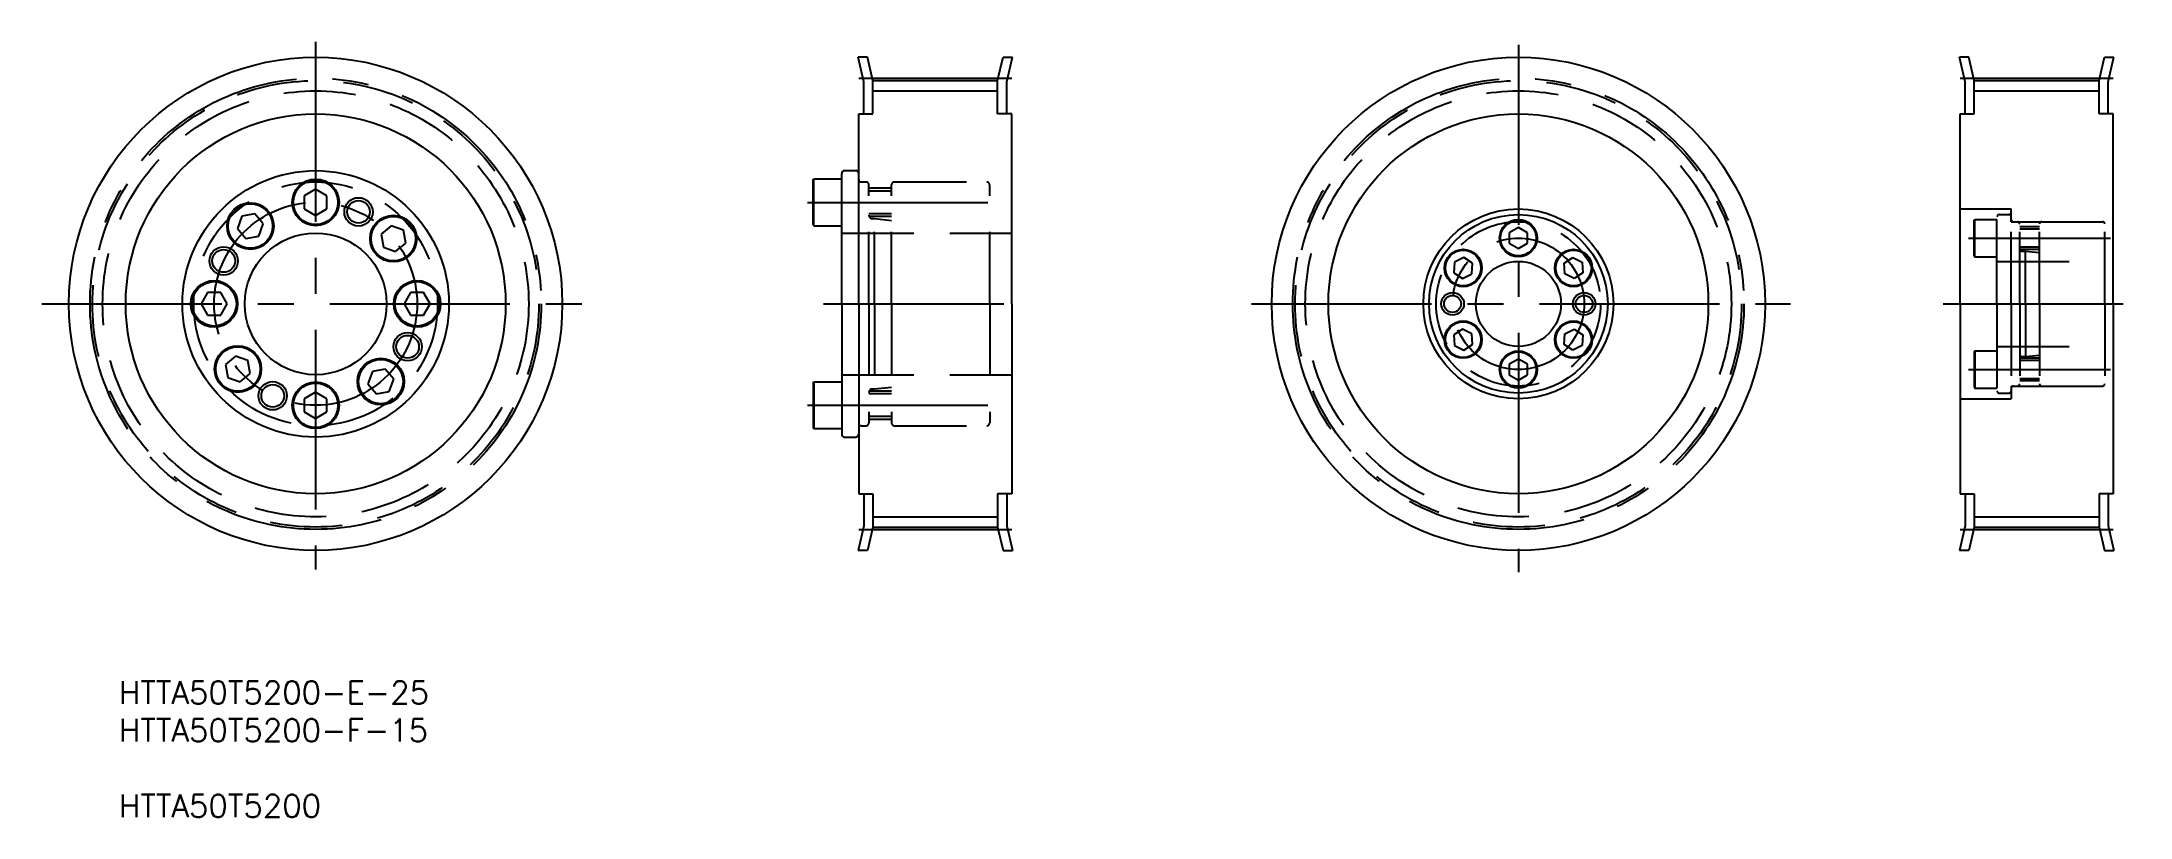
# Model space of a CAD drawing. Extents: x 1 to 370, y 12 to 148.
import ezdxf

# ---------------------------------------------------------------- set-up
doc = ezdxf.new("R2010")
doc.units = 0
doc.header["$PDMODE"] = 1
doc.linetypes.add('CENTER', pattern=[50.8, 31.75, -6.35, 6.35, -6.35])
doc.linetypes.add('DASHED', pattern=[19.05, 12.7, -6.35])
doc.layers.get('0').update_dxf_attribs({"linetype": 'CONTINUOUS'})
doc.layers.add('CENTER', color=1, linetype='CENTER')
doc.styles.add('MISUMI', font='txt.shx')

# ---------------------------------------------------------------- blocks, each defined once
blk = doc.blocks.new('*U6')
at = {"color": 7, "linetype": 'CONTINUOUS', "style": 'MISUMI'}
for s, p in [('HTTA50T5200-E-25', (15.05, 31.56)), ('HTTA50T5200-F-15', (15.05, 24.9)), ('HTTA50T5200', (15.05, 11.56))]:
    blk.add_text(s, height=4, dxfattribs=at).set_placement(p)

msp = doc.modelspace()

# ---------------------------------------------------------------- linework, layer by layer
at = {"color": 7, "linetype": 'CONTINUOUS'}
for p, q in [((146.4, 141.33), (145.38, 145.64)), ((147.03, 145.64), (145.38, 145.64)), ((148, 141.52), (147.03, 145.64)), ((170, 141.52), (170.96, 145.64)), ((170.96, 145.64), (172.61, 145.64)), ((171.6, 141.33), (172.61, 145.64)), ((340.65, 141.33), (339.64, 145.64)), ((341.28, 145.64), (339.64, 145.64)), ((342.25, 141.52), (341.28, 145.64)), ((364.25, 141.52), (365.22, 145.64)), ((365.22, 145.64), (366.86, 145.64)), ((365.85, 141.33), (366.86, 145.64)), ((146.4, 135.64), (146.4, 141.33)), ((148, 135.64), (148, 141.52)), ((148, 141.52), (170, 141.52)), ((170, 135.64), (170, 141.52)), ((171.6, 135.64), (171.6, 141.33)), ((340.65, 135.64), (340.65, 141.33)), ((342.25, 135.64), (342.25, 141.52)), ((342.25, 141.52), (364.25, 141.52)), ((364.25, 135.64), (364.25, 141.52)), ((365.85, 135.64), (365.85, 141.33)), ((145.5, 102.14), (145.5, 135.64)), ((145.5, 135.64), (148, 135.64)), ((172.5, 135.64), (170, 135.64)), ((172.5, 102.14), (172.5, 135.64)), ((339.75, 102.14), (339.75, 135.64)), ((339.75, 135.64), (342.25, 135.64)), ((366.75, 135.64), (364.25, 135.64)), ((366.75, 102.14), (366.75, 135.64)), ((143, 125.64), (145, 125.64)), ((49.73, 122.35), (47.73, 121.2)), ((51.73, 121.2), (49.73, 122.35)), ((50.73, 121.78), (50.73, 121.78)), ((137.5, 123.97), (137.61, 124.17)), ((137.5, 116.12), (137.5, 123.97)), ((137.61, 115.92), (137.61, 124.17)), ((137.61, 124.17), (142.5, 124.17)), ((142.5, 102.14), (142.5, 125.14)), ((142.5, 115.92), (142.5, 124.17)), ((142.5, 117.54), (142.5, 122.54)), ((145.5, 102.14), (145.5, 125.14)), ((39.01, 118.03), (36.74, 117.63)), ((40.5, 116.26), (39.01, 118.03)), ((47.73, 121.2), (47.73, 118.89)), ((47.73, 118.89), (49.73, 117.74)), ((49.73, 117.74), (51.73, 118.89)), ((51.23, 121.49), (51.23, 121.49)), ((51.73, 118.89), (51.73, 121.2)), ((36.74, 117.63), (35.95, 115.46)), ((35.95, 115.46), (37.43, 113.69)), ((39.71, 114.09), (40.5, 116.26)), ((63.04, 115.92), (61.27, 114.44)), ((61.27, 114.44), (61.67, 112.17)), ((65.21, 115.13), (63.04, 115.92)), ((65.61, 112.86), (65.21, 115.13)), ((137.5, 116.12), (137.61, 115.92)), ((137.61, 115.92), (142.5, 115.92)), ((261.84, 115.59), (260.24, 114.67)), ((260.24, 114.67), (260.24, 112.82)), ((263.44, 114.67), (261.84, 115.59)), ((262.64, 115.13), (262.64, 115.13)), ((263.04, 114.9), (263.04, 114.9)), ((263.44, 112.82), (263.44, 114.67)), ((37.43, 113.69), (39.71, 114.09)), ((61.67, 112.17), (63.84, 111.38)), ((63.84, 111.38), (65.61, 112.86)), ((260.24, 112.82), (261.84, 111.9)), ((261.84, 111.9), (263.44, 112.82)), ((250.56, 109.47), (250.46, 107.62)), ((250.46, 107.62), (252.01, 106.62)), ((252.21, 110.31), (250.56, 109.47)), ((252.01, 106.62), (253.66, 107.46)), ((253.76, 109.3), (252.21, 110.31)), ((253.66, 107.46), (253.76, 109.3)), ((269.92, 109.3), (271.47, 110.31)), ((270.02, 107.46), (269.92, 109.3)), ((271.66, 106.62), (270.02, 107.46)), ((271.47, 110.31), (273.12, 109.47)), ((273.21, 107.62), (271.66, 106.62)), ((273.12, 109.47), (273.21, 107.62)), ((30.67, 104.14), (29.52, 102.14)), ((32.98, 104.14), (30.67, 104.14)), ((34.14, 102.14), (32.98, 104.14)), ((66.47, 104.14), (65.32, 102.14)), ((68.78, 104.14), (66.47, 104.14)), ((69.94, 102.14), (68.78, 104.14)), ((29.52, 102.14), (30.67, 100.14)), ((30.67, 100.14), (32.98, 100.14)), ((32.98, 100.14), (34.14, 102.14)), ((65.32, 102.14), (66.47, 100.14)), ((66.47, 100.14), (68.78, 100.14)), ((68.78, 100.14), (69.94, 102.14)), ((142.5, 102.14), (142.5, 79.14)), ((145.5, 102.14), (145.5, 79.14)), ((145.5, 102.14), (145.5, 68.64)), ((172.5, 102.14), (172.5, 68.64)), ((339.75, 102.14), (339.75, 68.64)), ((366.75, 102.14), (366.75, 68.64)), ((252.01, 97.67), (250.46, 96.67)), ((250.46, 96.67), (250.56, 94.82)), ((253.66, 96.83), (252.01, 97.67)), ((253.76, 94.99), (253.66, 96.83)), ((269.92, 94.99), (270.02, 96.83)), ((270.02, 96.83), (271.66, 97.67)), ((271.66, 97.67), (273.21, 96.67)), ((273.21, 96.67), (273.12, 94.82)), ((35.61, 92.91), (33.85, 91.43)), ((37.79, 92.12), (35.61, 92.91)), ((38.19, 89.85), (37.79, 92.12)), ((250.56, 94.82), (252.21, 93.98)), ((252.21, 93.98), (253.76, 94.99)), ((261.84, 92.39), (260.24, 91.47)), ((263.44, 91.47), (261.84, 92.39)), ((271.47, 93.98), (269.92, 94.99)), ((273.12, 94.82), (271.47, 93.98)), ((33.85, 91.43), (34.25, 89.15)), ((34.25, 89.15), (36.42, 88.36)), ((36.42, 88.36), (38.19, 89.85)), ((59.75, 90.2), (58.96, 88.03)), ((62.02, 90.6), (59.75, 90.2)), ((63.51, 88.83), (62.02, 90.6)), ((62.72, 86.66), (63.51, 88.83)), ((260.24, 91.47), (260.24, 89.62)), ((260.24, 89.62), (261.84, 88.7)), ((261.84, 88.7), (263.44, 89.62)), ((263.44, 89.62), (263.44, 91.47)), ((49.73, 86.55), (47.73, 85.4)), ((47.73, 85.4), (47.73, 83.09)), ((51.73, 85.4), (49.73, 86.55)), ((51.73, 83.09), (51.73, 85.4)), ((58.96, 88.03), (60.44, 86.26)), ((60.44, 86.26), (62.72, 86.66)), ((137.5, 88.17), (137.61, 88.37)), ((137.5, 88.17), (137.5, 80.32)), ((137.61, 88.37), (142.5, 88.37)), ((137.61, 88.37), (137.61, 80.12)), ((142.5, 88.37), (142.5, 80.12)), ((142.5, 86.74), (142.5, 81.74)), ((47.73, 83.09), (49.73, 81.94)), ((49.73, 81.94), (51.73, 83.09)), ((137.5, 80.32), (137.61, 80.12)), ((137.61, 80.12), (142.5, 80.12)), ((143, 78.64), (145, 78.64)), ((145.5, 68.64), (148, 68.64)), ((146.4, 68.64), (146.4, 62.95)), ((148, 68.64), (148, 62.77)), ((170, 68.64), (170, 62.77)), ((172.5, 68.64), (170, 68.64)), ((171.6, 68.64), (171.6, 62.95)), ((339.75, 68.64), (342.25, 68.64)), ((340.65, 68.64), (340.65, 62.95)), ((342.25, 68.64), (342.25, 62.77)), ((364.25, 68.64), (364.25, 62.77)), ((366.75, 68.64), (364.25, 68.64)), ((365.85, 68.64), (365.85, 62.95)), ((146.4, 62.95), (145.38, 58.64)), ((148, 62.77), (147.03, 58.64)), ((148, 62.77), (170, 62.77)), ((170, 62.77), (170.96, 58.64)), ((171.6, 62.95), (172.61, 58.64)), ((340.65, 62.95), (339.64, 58.64)), ((342.25, 62.77), (341.28, 58.64)), ((342.25, 62.77), (364.25, 62.77)), ((364.25, 62.77), (365.22, 58.64)), ((365.85, 62.95), (366.86, 58.64)), ((147.03, 58.64), (145.38, 58.64)), ((170.96, 58.64), (172.61, 58.64)), ((341.28, 58.64), (339.64, 58.64)), ((365.22, 58.64), (366.86, 58.64))]:
    msp.add_line(p, q, dxfattribs=at)
at = {"color": 3, "linetype": 'CONTINUOUS'}
for p, q in [((148, 139.72), (170, 139.72)), ((342.25, 139.72), (364.25, 139.72)), ((148, 64.57), (170, 64.57)), ((342.25, 64.57), (364.25, 64.57))]:
    msp.add_line(p, q, dxfattribs=at)
at = {"color": 3, "linetype": 'DASHED'}
for p, q in [((145.91, 123.64), (146.8, 123.64)), ((147.3, 102.14), (147.3, 123.14)), ((151.3, 122.54), (147.3, 122.54)), ((151.3, 122.04), (147.3, 122.04)), ((151.3, 102.14), (151.3, 123.14)), ((151.8, 123.64), (168.1, 123.64)), ((168.6, 102.14), (168.6, 123.14)), ((151.3, 118.04), (147.3, 118.04)), ((339.75, 118.89), (348.75, 118.89)), ((346.65, 117.89), (348.35, 117.89)), ((348.75, 116.64), (348.75, 118.89)), ((142.5, 114.64), (172.5, 114.64)), ((151.3, 117.54), (147.3, 117.54)), ((147.9, 117.17), (148.3, 117.17)), ((148.3, 102.14), (148.3, 117.17)), ((148.3, 117.17), (151.3, 116.83)), ((342.25, 116.88), (342.34, 117.04)), ((342.25, 110.61), (342.25, 116.88)), ((342.34, 110.44), (342.34, 117.04)), ((342.34, 117.04), (346.25, 117.04)), ((346.25, 102.14), (346.25, 117.49)), ((346.25, 110.44), (346.25, 117.04)), ((346.25, 111.74), (346.25, 115.74)), ((348.75, 102.14), (348.75, 117.49)), ((348.75, 116.64), (366.75, 116.64)), ((349.16, 116.64), (349.85, 116.64)), ((350.25, 102.14), (350.25, 116.24)), ((353.75, 115.74), (350.25, 115.74)), ((353.75, 115.34), (350.25, 115.34)), ((353.75, 102.14), (353.75, 116.24)), ((354.15, 116.64), (364.85, 116.64)), ((365.25, 102.14), (365.25, 116.24)), ((342.25, 110.61), (342.34, 110.44)), ((353.75, 112.14), (350.25, 112.14)), ((353.75, 111.74), (350.26, 111.74)), ((350.66, 111.44), (351.25, 111.44)), ((351.25, 111.44), (353.75, 111.19)), ((351.25, 102.14), (351.25, 111.44)), ((342.34, 110.44), (346.25, 110.44)), ((346.25, 109.64), (365.25, 109.64)), ((147.3, 102.14), (147.3, 81.14)), ((148.3, 102.14), (148.3, 87.12)), ((151.3, 102.14), (151.3, 81.14)), ((168.6, 102.14), (168.6, 81.14)), ((346.25, 102.14), (346.25, 86.79)), ((348.75, 102.14), (348.75, 86.79)), ((350.25, 102.14), (350.25, 88.04)), ((351.25, 102.14), (351.25, 92.84)), ((353.75, 102.14), (353.75, 88.04)), ((365.25, 102.14), (365.25, 88.04)), ((342.25, 93.68), (342.34, 93.84)), ((342.25, 93.68), (342.25, 87.41)), ((342.34, 93.84), (346.25, 93.84)), ((342.34, 93.84), (342.34, 87.24)), ((346.25, 94.64), (365.25, 94.64)), ((346.25, 93.84), (346.25, 87.24)), ((346.25, 92.54), (346.25, 88.54)), ((353.75, 92.14), (350.25, 92.14)), ((353.75, 92.54), (350.26, 92.54)), ((350.66, 92.84), (351.25, 92.84)), ((351.25, 92.84), (353.75, 93.09)), ((142.5, 89.64), (172.5, 89.64)), ((353.75, 88.94), (350.25, 88.94)), ((353.75, 88.54), (350.25, 88.54)), ((151.3, 86.74), (147.3, 86.74)), ((151.3, 86.24), (147.3, 86.24)), ((147.9, 87.12), (148.3, 87.12)), ((148.3, 87.12), (151.3, 87.46)), ((339.75, 85.39), (348.75, 85.39)), ((342.25, 87.41), (342.34, 87.24)), ((342.34, 87.24), (346.25, 87.24)), ((346.65, 86.39), (348.35, 86.39)), ((348.75, 87.64), (348.75, 85.39)), ((348.75, 87.64), (366.75, 87.64)), ((349.16, 87.64), (349.85, 87.64)), ((354.15, 87.64), (364.85, 87.64)), ((151.3, 82.24), (147.3, 82.24)), ((151.3, 81.74), (147.3, 81.74)), ((145.91, 80.64), (146.8, 80.64)), ((151.8, 80.64), (168.1, 80.64))]:
    msp.add_line(p, q, dxfattribs=at)
at = {"color": 7, "linetype": 'CONTINUOUS'}
for centre, radius in [((49.73, 102.14), 43.5), ((261.84, 102.14), 43.5), ((49.73, 102.14), 33.5), ((261.84, 102.14), 33.5), ((49.73, 102.14), 23.5), ((49.73, 120.04), 4.12), ((49.73, 120.04), 3.92), ((38.22, 115.86), 4.12), ((38.22, 115.86), 3.92), ((57.29, 118.37), 2), ((261.84, 102.14), 16.75), ((261.84, 102.14), 15.75), ((49.73, 102.14), 12.5), ((63.44, 113.65), 4.12), ((63.44, 113.65), 3.92), ((261.84, 113.74), 3.3), ((261.84, 113.74), 3.14), ((33.51, 109.71), 2), ((252.11, 108.46), 3.3), ((252.11, 108.46), 3.14), ((271.57, 108.46), 3.3), ((271.57, 108.46), 3.14), ((261.84, 102.14), 7.5), ((31.83, 102.14), 4.12), ((31.83, 102.14), 3.92), ((67.63, 102.14), 4.12), ((67.63, 102.14), 3.92), ((250.24, 102.14), 1.5), ((273.44, 102.14), 1.5), ((65.95, 94.58), 2), ((252.11, 95.83), 3.3), ((252.11, 95.83), 3.14), ((271.57, 95.83), 3.3), ((271.57, 95.83), 3.14), ((36.02, 90.64), 4.12), ((36.02, 90.64), 3.92), ((61.23, 88.43), 4.12), ((61.23, 88.43), 3.92), ((261.84, 90.54), 3.3), ((261.84, 90.54), 3.14), ((42.16, 85.92), 2), ((49.73, 84.24), 4.12), ((49.73, 84.24), 3.92)]:
    msp.add_circle(centre, radius, dxfattribs=at)
at = {"color": 3, "linetype": 'DASHED'}
for centre, radius in [((49.73, 102.14), 39.37), ((261.84, 102.14), 39.37), ((49.73, 102.14), 37.57), ((261.84, 102.14), 37.57), ((49.73, 102.14), 21.5), ((261.84, 102.14), 14.5)]:
    msp.add_circle(centre, radius, dxfattribs=at)
at = {"color": 3}
for centre, radius in [((57.29, 118.37), 2.5), ((33.51, 109.71), 2.5), ((250.24, 102.14), 2), ((273.44, 102.14), 2), ((65.95, 94.58), 2.5), ((42.16, 85.92), 2.5)]:
    msp.add_circle(centre, radius, dxfattribs=at)
at = {"color": 7, "linetype": 'CONTINUOUS'}
for centre, start, end in [((143, 125.14), 90, 180), ((145, 125.14), 0, 90), ((143, 79.14), 180, 270), ((145, 79.14), 270, 0)]:
    msp.add_arc(centre, 0.5, start, end, dxfattribs=at)
at = {"color": 3, "linetype": 'DASHED'}
for centre, radius, start, end in [((145.91, 124.05), 0.41, 180, 270), ((146.8, 123.14), 0.5, 0, 90), ((151.8, 123.14), 0.5, 90, 180), ((168.1, 123.14), 0.5, 0, 90), ((346.65, 117.49), 0.4, 90, 180), ((348.35, 117.49), 0.4, 0, 90), ((147.9, 117.77), 0.6, 180.0007, 270), ((349.16, 117.05), 0.41, 180, 270), ((349.85, 116.24), 0.4, 0, 90), ((354.15, 116.24), 0.4, 90, 180), ((364.85, 116.24), 0.4, 0, 90), ((350.66, 111.85), 0.41, 180, 270), ((350.66, 92.43), 0.41, 90, 180), ((147.9, 86.52), 0.6, 90, 179.9993), ((346.65, 86.79), 0.4, 180, 270), ((348.35, 86.79), 0.4, 270, 0), ((349.16, 87.23), 0.41, 90, 180), ((349.85, 88.04), 0.4, 270, 0), ((354.15, 88.04), 0.4, 180, 270), ((364.85, 88.04), 0.4, 270, 0), ((146.8, 81.14), 0.5, 270, 0), ((151.8, 81.14), 0.5, 180, 270), ((168.1, 81.14), 0.5, 270, 0), ((145.91, 80.23), 0.41, 90, 180)]:
    msp.add_arc(centre, radius, start, end, dxfattribs=at)
at = {"color": 7, "linetype": 'CONTINUOUS'}
for p in [(199.34, 126.85), (197.34, 124.35), (200.64, 121.65), (201.14, 121.65), (200.64, 113.05), (201.14, 113.05), (197.34, 110.35), (199.34, 107.85), (197.34, 106.6)]:
    msp.add_point(p, dxfattribs=at)
at = {"layer": 'CENTER', "color": 1, "linetype": 'CENTER'}
for p, q in [((49.73, 148.38), (49.73, 55.26)), ((261.84, 147.83), (261.84, 54.81)), ((145.5, 141.93), (172.5, 141.93)), ((339.75, 141.93), (366.75, 141.93)), ((136.5, 120.04), (169.6, 120.04)), ((341.25, 113.74), (366.25, 113.74)), ((1.43, 102.14), (97.24, 102.14)), ((139.32, 102.14), (175.5, 102.14)), ((214.79, 102.14), (309.82, 102.14)), ((336.75, 102.14), (369.75, 102.14)), ((341.25, 90.54), (366.25, 90.54)), ((136.5, 84.24), (169.6, 84.24)), ((145.5, 62.35), (172.5, 62.35)), ((339.75, 62.35), (366.75, 62.35))]:
    msp.add_line(p, q, dxfattribs=at)
for centre, radius in [((49.73, 102.14), 39.79), ((261.84, 102.14), 39.79), ((49.73, 102.14), 17.9), ((261.84, 102.14), 11.6)]:
    msp.add_circle(centre, radius, dxfattribs=at)

# ---------------------------------------------------------------- block references
at = {"color": 7, "linetype": 'CONTINUOUS'}
msp.add_blockref('*U6', (0, 0), dxfattribs=at)

doc.saveas('drawing.dxf')
